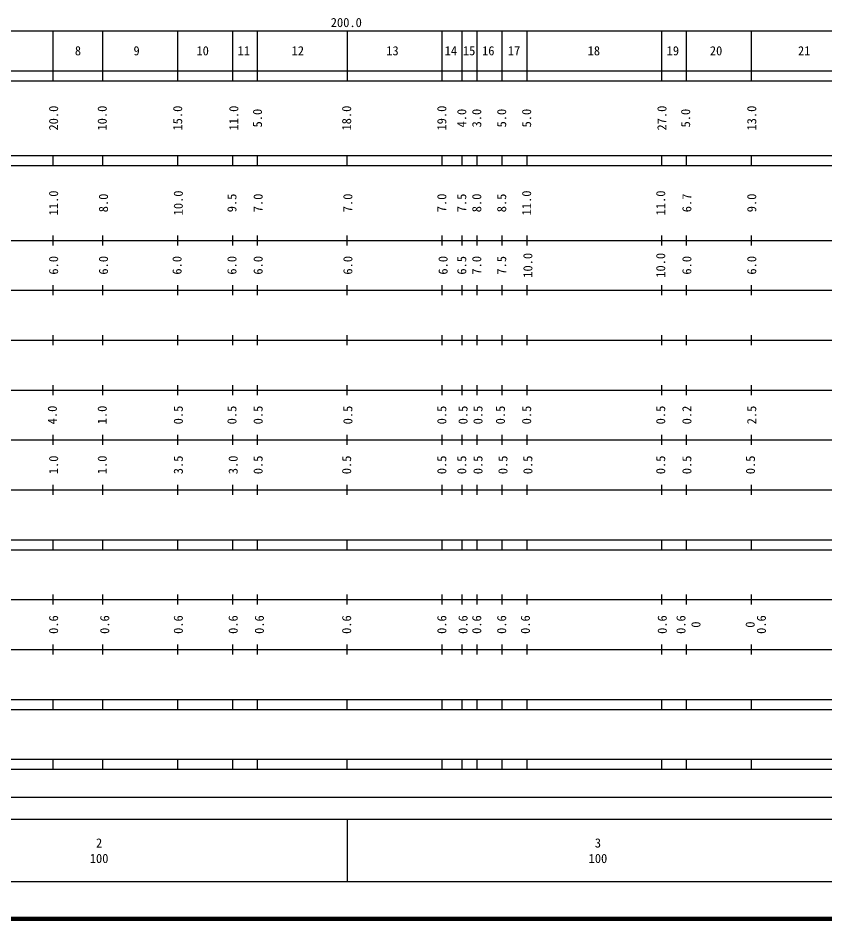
# Model space of a CAD drawing. Units: millimetres on the paper, enlarged 1000 times. Extents: x 40000 to 680000, y 20000 to 380000.
# Drawn here: x 202030 to 363804, y 20000 to 200558 of the extents above; entities that cross this region are included whole.
import ezdxf
from ezdxf.enums import TextEntityAlignment as Align

# ---------------------------------------------------------------- set-up
doc = ezdxf.new("R2010")
doc.units = ezdxf.units.MM
doc.header["$LTSCALE"] = 1000
doc.layers.add('M-TTL', color=2, linetype='Continuous', lineweight=140)
doc.layers.add('M-TTL-BAND', color=7, linetype='Continuous', lineweight=25)
doc.styles.add('ＭＳ ゴシック', font='')
doc.styles.get('ＭＳ ゴシック').set_extended_font_data('MS Gothic')

msp = doc.modelspace()

# ---------------------------------------------------------------- linework, layer by layer
at = {"layer": 'M-TTL'}
msp.add_line((40000, 20000), (680000, 20000), dxfattribs=at)
at = {"layer": 'M-TTL-BAND'}
for p, q in [((68000, 198000), (579000, 198000)), ((209000, 198000), (209000, 188000)), ((219000, 198000), (219000, 188000)), ((234000, 198000), (234000, 188000)), ((245000, 198000), (245000, 188000)), ((250000, 198000), (250000, 188000)), ((268000, 198000), (268000, 188000)), ((287000, 198000), (287000, 188000)), ((291000, 198000), (291000, 188000)), ((294000, 198000), (294000, 188000)), ((299000, 198000), (299000, 188000)), ((304000, 198000), (304000, 188000)), ((331000, 198000), (331000, 188000)), ((336000, 198000), (336000, 188000)), ((349000, 198000), (349000, 188000)), ((40000, 190000), (579000, 190000)), ((40000, 188000), (579000, 188000)), ((40000, 173000), (579000, 173000)), ((209000, 173000), (209000, 171000)), ((219000, 173000), (219000, 171000)), ((234000, 173000), (234000, 171000)), ((245000, 173000), (245000, 171000)), ((250000, 173000), (250000, 171000)), ((268000, 171000), (268000, 173000)), ((287000, 173000), (287000, 171000)), ((291000, 173000), (291000, 171000)), ((294000, 173000), (294000, 171000)), ((299000, 173000), (299000, 171000)), ((304000, 173000), (304000, 171000)), ((331000, 173000), (331000, 171000)), ((336000, 173000), (336000, 171000)), ((349000, 173000), (349000, 171000)), ((40000, 171000), (579000, 171000)), ((40000, 156000), (579000, 156000)), ((209000, 157000), (209000, 155000)), ((219000, 157000), (219000, 155000)), ((234000, 157000), (234000, 155000)), ((245000, 157000), (245000, 155000)), ((250000, 157000), (250000, 155000)), ((268000, 155000), (268000, 157000)), ((287000, 157000), (287000, 155000)), ((291000, 157000), (291000, 155000)), ((294000, 157000), (294000, 155000)), ((299000, 157000), (299000, 155000)), ((304000, 157000), (304000, 155000)), ((331000, 157000), (331000, 155000)), ((336000, 157000), (336000, 155000)), ((349000, 157000), (349000, 155000)), ((209000, 147000), (209000, 145000)), ((219000, 147000), (219000, 145000)), ((234000, 147000), (234000, 145000)), ((245000, 147000), (245000, 145000)), ((250000, 147000), (250000, 145000)), ((268000, 145000), (268000, 147000)), ((287000, 147000), (287000, 145000)), ((291000, 147000), (291000, 145000)), ((294000, 147000), (294000, 145000)), ((299000, 147000), (299000, 145000)), ((304000, 147000), (304000, 145000)), ((331000, 147000), (331000, 145000)), ((336000, 147000), (336000, 145000)), ((349000, 147000), (349000, 145000)), ((46000, 146000), (579000, 146000)), ((52000, 136000), (579000, 136000)), ((209000, 137000), (209000, 135000)), ((219000, 137000), (219000, 135000)), ((234000, 137000), (234000, 135000)), ((245000, 137000), (245000, 135000)), ((250000, 137000), (250000, 135000)), ((268000, 135000), (268000, 137000)), ((287000, 137000), (287000, 135000)), ((291000, 137000), (291000, 135000)), ((294000, 137000), (294000, 135000)), ((299000, 137000), (299000, 135000)), ((304000, 137000), (304000, 135000)), ((331000, 137000), (331000, 135000)), ((336000, 137000), (336000, 135000)), ((349000, 137000), (349000, 135000)), ((209000, 127000), (209000, 125000)), ((219000, 127000), (219000, 125000)), ((234000, 127000), (234000, 125000)), ((245000, 127000), (245000, 125000)), ((250000, 127000), (250000, 125000)), ((268000, 125000), (268000, 127000)), ((287000, 127000), (287000, 125000)), ((291000, 127000), (291000, 125000)), ((294000, 127000), (294000, 125000)), ((299000, 127000), (299000, 125000)), ((304000, 127000), (304000, 125000)), ((331000, 127000), (331000, 125000)), ((336000, 127000), (336000, 125000)), ((349000, 127000), (349000, 125000)), ((46000, 126000), (579000, 126000)), ((52000, 116000), (579000, 116000)), ((209000, 117000), (209000, 115000)), ((219000, 117000), (219000, 115000)), ((234000, 117000), (234000, 115000)), ((245000, 117000), (245000, 115000)), ((250000, 117000), (250000, 115000)), ((268000, 115000), (268000, 117000)), ((287000, 117000), (287000, 115000)), ((291000, 117000), (291000, 115000)), ((294000, 117000), (294000, 115000)), ((299000, 117000), (299000, 115000)), ((304000, 117000), (304000, 115000)), ((331000, 117000), (331000, 115000)), ((336000, 117000), (336000, 115000)), ((349000, 117000), (349000, 115000)), ((209000, 107000), (209000, 105000)), ((219000, 107000), (219000, 105000)), ((234000, 107000), (234000, 105000)), ((245000, 107000), (245000, 105000)), ((250000, 107000), (250000, 105000)), ((268000, 105000), (268000, 107000)), ((287000, 107000), (287000, 105000)), ((291000, 107000), (291000, 105000)), ((294000, 107000), (294000, 105000)), ((299000, 107000), (299000, 105000)), ((304000, 107000), (304000, 105000)), ((331000, 107000), (331000, 105000)), ((336000, 107000), (336000, 105000)), ((349000, 107000), (349000, 105000)), ((46000, 106000), (579000, 106000)), ((40000, 96000), (579000, 96000)), ((209000, 96000), (209000, 94000)), ((219000, 96000), (219000, 94000)), ((234000, 96000), (234000, 94000)), ((245000, 96000), (245000, 94000)), ((250000, 96000), (250000, 94000)), ((268000, 94000), (268000, 96000)), ((287000, 96000), (287000, 94000)), ((291000, 96000), (291000, 94000)), ((294000, 96000), (294000, 94000)), ((299000, 96000), (299000, 94000)), ((304000, 96000), (304000, 94000)), ((331000, 96000), (331000, 94000)), ((336000, 96000), (336000, 94000)), ((349000, 96000), (349000, 94000)), ((40000, 94000), (579000, 94000)), ((209000, 85000), (209000, 83000)), ((219000, 85000), (219000, 83000)), ((234000, 85000), (234000, 83000)), ((245000, 85000), (245000, 83000)), ((250000, 85000), (250000, 83000)), ((268000, 83000), (268000, 85000)), ((287000, 85000), (287000, 83000)), ((291000, 85000), (291000, 83000)), ((294000, 85000), (294000, 83000)), ((299000, 85000), (299000, 83000)), ((304000, 85000), (304000, 83000)), ((331000, 85000), (331000, 83000)), ((336000, 85000), (336000, 83000)), ((349000, 85000), (349000, 83000)), ((49000, 84000), (579000, 84000)), ((209000, 75000), (209000, 73000)), ((219000, 75000), (219000, 73000)), ((234000, 75000), (234000, 73000)), ((245000, 75000), (245000, 73000)), ((250000, 75000), (250000, 73000)), ((268000, 73000), (268000, 75000)), ((287000, 75000), (287000, 73000)), ((291000, 75000), (291000, 73000)), ((294000, 75000), (294000, 73000)), ((299000, 75000), (299000, 73000)), ((304000, 75000), (304000, 73000)), ((331000, 75000), (331000, 73000)), ((336000, 75000), (336000, 73000)), ((349000, 75000), (349000, 73000)), ((40000, 74000), (579000, 74000)), ((40000, 64000), (579000, 64000)), ((209000, 64000), (209000, 62000)), ((219000, 64000), (219000, 62000)), ((234000, 64000), (234000, 62000)), ((245000, 64000), (245000, 62000)), ((250000, 64000), (250000, 62000)), ((268000, 62000), (268000, 64000)), ((287000, 64000), (287000, 62000)), ((291000, 64000), (291000, 62000)), ((294000, 64000), (294000, 62000)), ((299000, 64000), (299000, 62000)), ((304000, 64000), (304000, 62000)), ((331000, 64000), (331000, 62000)), ((336000, 64000), (336000, 62000)), ((349000, 64000), (349000, 62000)), ((40000, 62000), (579000, 62000)), ((40000, 52000), (579000, 52000)), ((209000, 52000), (209000, 50000)), ((219000, 52000), (219000, 50000)), ((234000, 52000), (234000, 50000)), ((245000, 52000), (245000, 50000)), ((250000, 52000), (250000, 50000)), ((268000, 50000), (268000, 52000)), ((287000, 52000), (287000, 50000)), ((291000, 52000), (291000, 50000)), ((294000, 52000), (294000, 50000)), ((299000, 52000), (299000, 50000)), ((304000, 52000), (304000, 50000)), ((331000, 52000), (331000, 50000)), ((336000, 52000), (336000, 50000)), ((349000, 52000), (349000, 50000)), ((40000, 50000), (579000, 50000)), ((70805, 44406), (565903, 44406)), ((40000, 40000), (579000, 40000)), ((268000, 40000), (268000, 27500)), ((68000, 27500), (579000, 27500))]:
    msp.add_line(p, q, dxfattribs=at)

# ---------------------------------------------------------------- texts
at = {"layer": 'M-TTL-BAND', "style": 'ＭＳ ゴシック'}
msp.add_text('200.0', height=1833, dxfattribs=at).set_placement((267844, 198195), align=Align.BOTTOM_CENTER)
for s, p in [('8', (214049, 194000)), ('9', (225799, 194000)), ('10', (239050, 194000)), ('11', (247300, 194000)), ('12', (258117, 194000)), ('13', (277096, 194000)), ('14', (288802, 194000)), ('15', (292469, 194000)), ('16', (296302, 194000)), ('17', (301469, 194000)), ('18', (317469, 194000)), ('19', (333303, 194000)), ('20', (341970, 194000)), ('21', (359638, 194000)), ('2', (218288, 35238)), ('3', (318288, 35238)), ('100', (218288, 32131)), ('100', (318288, 32131))]:
    msp.add_text(s, height=1833, dxfattribs=at).set_placement(p, align=Align.MIDDLE_CENTER)
for s, p in [('20.0', (209149, 180500)), ('10.0', (218899, 180500)), ('15.0', (234025, 180500)), ('11.0', (245275, 180500)), ('18.0', (267895, 180500)), ('19.0', (286978, 180500)), ('27.0', (331105, 180500)), ('13.0', (349105, 180500)), ('5.0', (250026, 180500)), ('4.0', (290978, 180500)), ('3.0', (293978, 180500)), ('5.0', (298978, 180500)), ('5.0', (303979, 180500)), ('5.0', (335855, 180500)), ('11.0', (209149, 163500)), ('8.0', (219149, 163500)), ('10.0', (234150, 163500)), ('9.5', (244900, 163500)), ('7.0', (250151, 163500)), ('7.0', (268144, 163500)), ('7.0', (286978, 163500)), ('7.5', (290978, 163500)), ('8.0', (293978, 163500)), ('8.5', (298978, 163500)), ('11.0', (303979, 163500)), ('11.0', (330855, 163500)), ('6.7', (336105, 163500)), ('9.0', (349105, 163500)), ('6.0', (209149, 151000)), ('6.0', (219149, 151000)), ('6.0', (233900, 151000)), ('6.0', (244900, 151000)), ('6.0', (250151, 151000)), ('6.0', (268144, 151000)), ('6.0', (287228, 151000)), ('6.5', (290978, 151000)), ('7.0', (293978, 151000)), ('7.5', (298978, 151000)), ('10.0', (304229, 151000)), ('10.0', (330855, 151000)), ('6.0', (336105, 151000)), ('6.0', (349105, 151000)), ('4.0', (208899, 121000)), ('1.0', (218899, 121000)), ('0.5', (234150, 121000)), ('0.5', (244900, 121000)), ('0.5', (250151, 121000)), ('0.5', (268144, 121000)), ('0.5', (286978, 121000)), ('0.5', (291228, 121000)), ('0.5', (294228, 121000)), ('0.5', (298728, 121000)), ('0.5', (303979, 121000)), ('0.5', (330855, 121000)), ('0.2', (336105, 121000)), ('2.5', (349105, 121000)), ('1.0', (209149, 111000)), ('1.0', (218899, 111000)), ('3.5', (234150, 111000)), ('3.0', (245150, 111000)), ('0.5', (250151, 111000)), ('0.5', (267894, 111000)), ('0.5', (286978, 111000)), ('0.5', (290978, 111000)), ('0.5', (294228, 111000)), ('0.5', (299228, 111000)), ('0.5', (304229, 111000)), ('0.5', (330855, 111000)), ('0.5', (336105, 111000)), ('0.5', (348855, 111000)), ('0.6', (209149, 79000)), ('0.6', (219399, 79000)), ('0.6', (234150, 79000)), ('0.6', (245150, 79000)), ('0.6', (250401, 79000)), ('0.6', (267894, 79000)), ('0.6', (286978, 79000)), ('0.6', (291228, 79000)), ('0.6', (293978, 79000)), ('0.6', (298978, 79000)), ('0.6', (303729, 79000)), ('0.6', (331167, 79000)), ('0.6', (334917, 79000)), ('0', (337917, 79000)), ('0', (348793, 79000)), ('0.6', (351043, 79000))]:
    msp.add_text(s, height=1833, rotation=90, dxfattribs=at).set_placement(p, align=Align.MIDDLE_CENTER)

doc.saveas('drawing.dxf')
